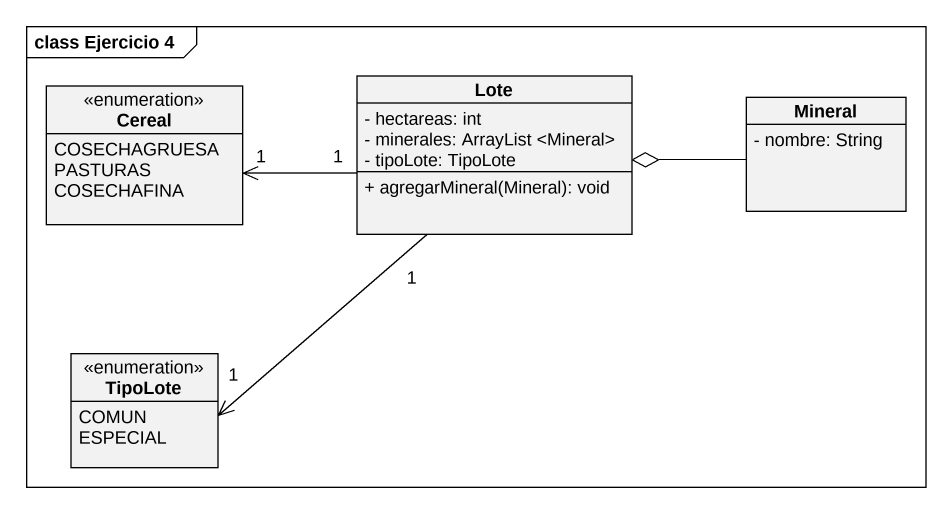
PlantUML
@startuml
mainframe class Ejercicio 4
hide circle
hide empty members
skinparam classAttributeIconSize 0
enum Cereal {
  COSECHAGRUESA
  PASTURAS
  COSECHAFINA
}
class Lote {
  - hectareas: int
  - minerales: ArrayList <Mineral>
  - tipoLote: TipoLote
  + agregarMineral(Mineral): void
}
class Mineral {
  - nombre: String
}
enum TipoLote {
  COMUN
  ESPECIAL
}
Lote "1" -left-> "1" Cereal
Lote "1" --> "1" TipoLote
Mineral -left-o Lote
@enduml
